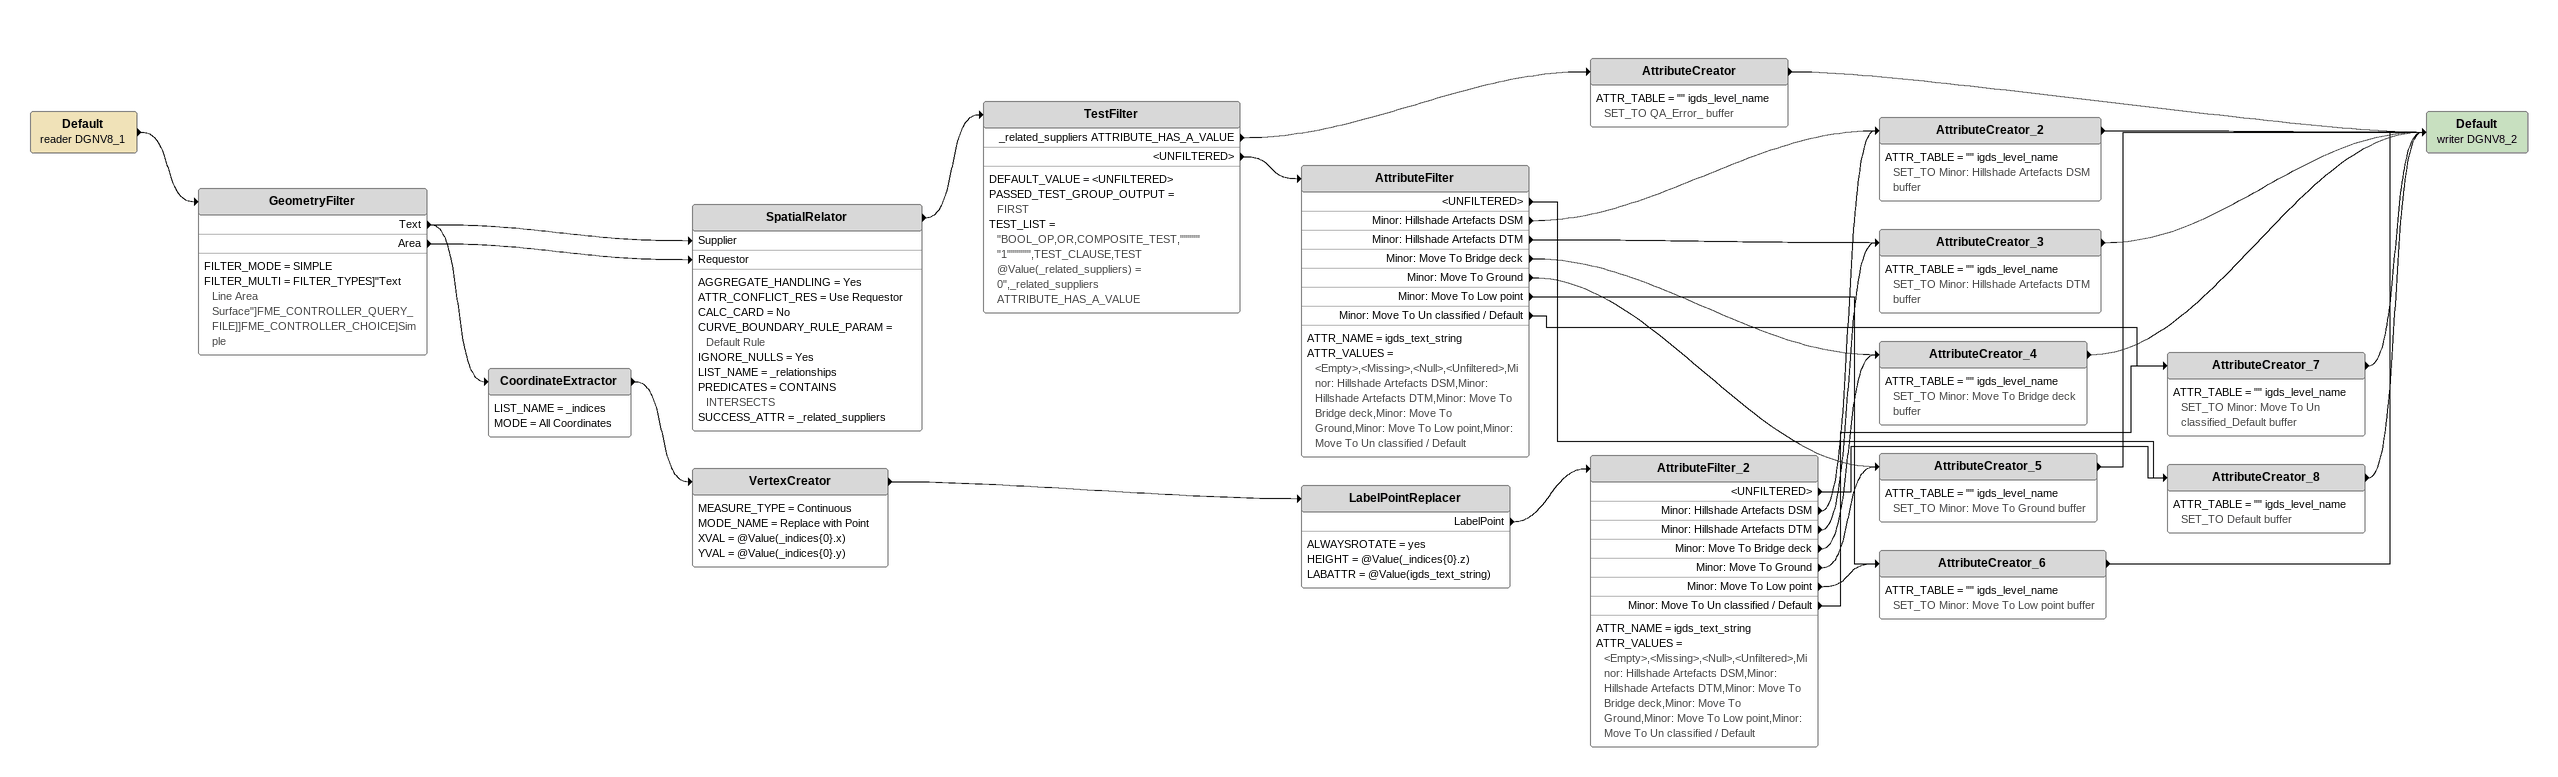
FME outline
Default (reader DGNV8_1)
    -> GeometryFilter
GeometryFilter
    FILTER_MODE = SIMPLE
    FILTER_MULTI = FILTER_TYPES]"Text Line Area Surface"]FME_CONTROLLER_QUERY_FILE]]FME_CONTROLLER_CHOICE]Simple
    Text -> SpatialRelator [Supplier]
    Text -> CoordinateExtractor
    Area -> SpatialRelator [Requestor]
SpatialRelator
    AGGREGATE_HANDLING = Yes
    ATTR_CONFLICT_RES = Use Requestor
    CALC_CARD = No
    CURVE_BOUNDARY_RULE_PARAM = Default Rule
    IGNORE_NULLS = Yes
    LIST_NAME = _relationships
    PREDICATES = CONTAINS INTERSECTS
    SUCCESS_ATTR = _related_suppliers
    -> TestFilter
TestFilter
    DEFAULT_VALUE = <UNFILTERED>
    PASSED_TEST_GROUP_OUTPUT = FIRST
    TEST_LIST = "BOOL_OP,OR,COMPOSITE_TEST,""""""1"""""",TEST_CLAUSE,TEST @Value(_related_suppliers) = 0",_related_suppliers ATTRIBUTE_HAS_A_VALUE
    _related_suppliers ATTRIBUTE_HAS_A_VALUE -> AttributeCreator
    <UNFILTERED> -> AttributeFilter
AttributeCreator
    ATTR_TABLE = "" igds_level_name SET_TO QA_Error_ buffer
    -> Default (writer DGNV8_2)
AttributeFilter
    ATTR_NAME = igds_text_string
    ATTR_VALUES = <Empty>,<Missing>,<Null>,<Unfiltered>,Minor: Hillshade Artefacts DSM,Minor: Hillshade Artefacts DTM,Minor: Move To Bridge deck,Minor: Move To Ground,Minor: Move To Low point,Minor: Move To Un classified / Default
    <UNFILTERED> -> AttributeCreator_8
    Minor: Hillshade Artefacts DSM -> AttributeCreator_2
    Minor: Hillshade Artefacts DTM -> AttributeCreator_3
    Minor: Move To Bridge deck -> AttributeCreator_4
    Minor: Move To Ground -> AttributeCreator_5
    Minor: Move To Low point -> AttributeCreator_6
    Minor: Move To Un classified / Default -> AttributeCreator_7
CoordinateExtractor
    LIST_NAME = _indices
    MODE = All Coordinates
    -> VertexCreator
VertexCreator
    MEASURE_TYPE = Continuous
    MODE_NAME = Replace with Point
    XVAL = @Value(_indices{0}.x)
    YVAL = @Value(_indices{0}.y)
    -> LabelPointReplacer
LabelPointReplacer
    ALWAYSROTATE = yes
    HEIGHT = @Value(_indices{0}.z)
    LABATTR = @Value(igds_text_string)
    LabelPoint -> AttributeFilter_2
AttributeFilter_2
    ATTR_NAME = igds_text_string
    ATTR_VALUES = <Empty>,<Missing>,<Null>,<Unfiltered>,Minor: Hillshade Artefacts DSM,Minor: Hillshade Artefacts DTM,Minor: Move To Bridge deck,Minor: Move To Ground,Minor: Move To Low point,Minor: Move To Un classified / Default
    <UNFILTERED> -> AttributeCreator_8
    Minor: Hillshade Artefacts DSM -> AttributeCreator_2
    Minor: Hillshade Artefacts DTM -> AttributeCreator_3
    Minor: Move To Bridge deck -> AttributeCreator_4
    Minor: Move To Ground -> AttributeCreator_5
    Minor: Move To Low point -> AttributeCreator_6
    Minor: Move To Un classified / Default -> AttributeCreator_7
AttributeCreator_2
    ATTR_TABLE = "" igds_level_name SET_TO Minor: Hillshade Artefacts DSM buffer
    -> Default (writer DGNV8_2)
AttributeCreator_3
    ATTR_TABLE = "" igds_level_name SET_TO Minor: Hillshade Artefacts DTM buffer
    -> Default (writer DGNV8_2)
AttributeCreator_4
    ATTR_TABLE = "" igds_level_name SET_TO Minor: Move To Bridge deck buffer
    -> Default (writer DGNV8_2)
AttributeCreator_5
    ATTR_TABLE = "" igds_level_name SET_TO Minor: Move To Ground buffer
    -> Default (writer DGNV8_2)
AttributeCreator_6
    ATTR_TABLE = "" igds_level_name SET_TO Minor: Move To Low point buffer
    -> Default (writer DGNV8_2)
AttributeCreator_7
    ATTR_TABLE = "" igds_level_name SET_TO Minor: Move To Un classified_Default buffer
    -> Default (writer DGNV8_2)
AttributeCreator_8
    ATTR_TABLE = "" igds_level_name SET_TO Default buffer
    -> Default (writer DGNV8_2)
Default (writer DGNV8_2)
